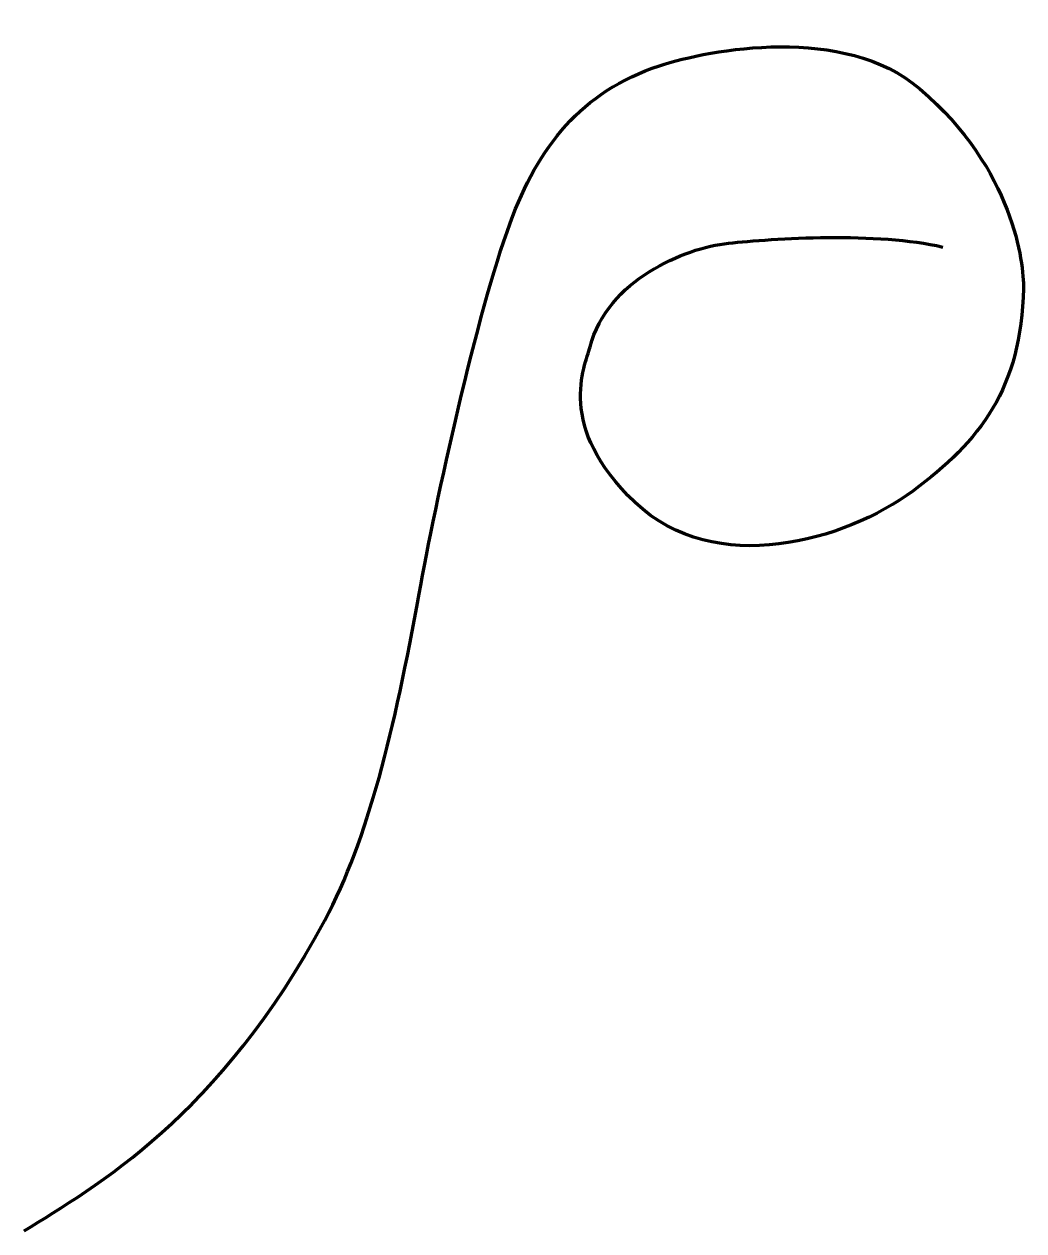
# Model space of a CAD drawing. Extents: x 13.9 to 25.4, y -18.2 to -4.4.
import ezdxf

# ---------------------------------------------------------------- set-up
doc = ezdxf.new("R2010")
doc.units = 0
doc.header["$MEASUREMENT"] = 0
doc.layers.add('anteoculatia_path', color=7, linetype='Continuous', lineweight=0)

msp = doc.modelspace()

# ---------------------------------------------------------------- linework, layer by layer
at = {"layer": 'anteoculatia_path', "color": 7, "lineweight": 140}
msp.add_open_spline([(13.918, -18.219), (14.73, -17.714), (16.158, -16.909), (17.356, -14.667), (17.855, -13.733), (18.152, -12.493), (18.435, -10.933), (18.626, -9.874), (19.096, -7.721), (19.476, -6.69), (19.798, -5.815), (20.283, -5.188), (21.185, -4.89), (21.758, -4.7), (23.297, -4.414), (24.161, -5.155), (25.238, -6.078), (25.35, -7.157), (25.345, -7.437), (25.323, -8.58), (24.85, -9.184), (24.081, -9.755), (23.312, -10.327), (21.817, -10.755), (20.905, -9.887), (19.993, -9.019), (20.331, -8.326), (20.389, -8.107), (20.589, -7.341), (21.466, -6.975), (21.971, -6.92), (22.477, -6.865), (23.685, -6.788), (24.422, -6.964)], degree=3, knots=[0, 0, 0, 0, 1, 1, 1, 2, 2, 2, 3, 3, 3, 4, 4, 4, 5, 5, 5, 6, 6, 6, 7, 7, 7, 8, 8, 8, 9, 9, 9, 10, 10, 10, 11, 11, 11, 11], dxfattribs=at)

doc.saveas('drawing.dxf')
